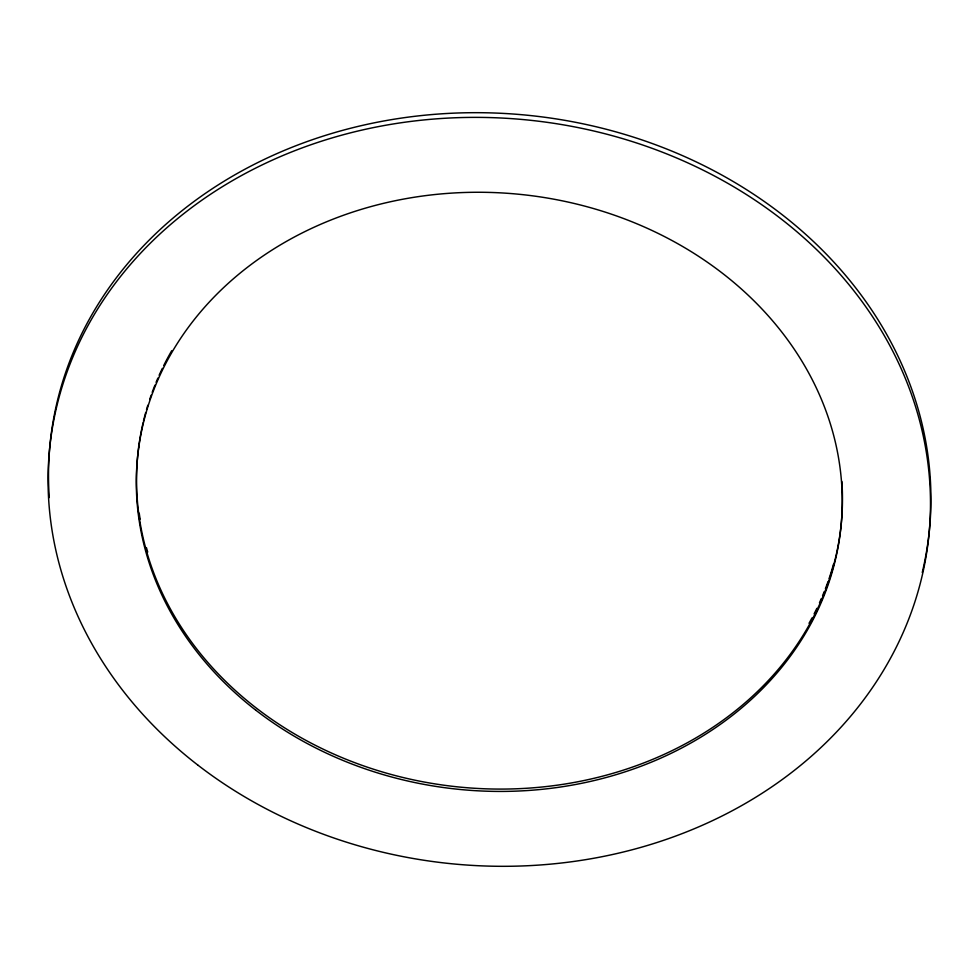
<?xml version="1.0" encoding="UTF-8"?>
<svg xmlns="http://www.w3.org/2000/svg" width="979" height="979" viewBox="0 0 979 979"><rect width="100%" height="100%" fill="white"/><g stroke="black" fill="none" stroke-linecap="round" stroke-linejoin="round"><path stroke-width="1.47" d="M49.28 497.577A441.774 373.819 5.4 0 1 520.412 114.592A441.774 373.819 5.4 0 1 922.267 572.507M833.521 564.149A353.419 299.06 5.4 0 1 829.066 578.613M828.063 581.489A353.419 299.06 5.4 0 1 825.407 588.66M824.294 591.5A353.419 299.06 5.4 0 1 822.544 595.758M821.332 598.573A353.419 299.06 5.4 0 1 819.46 602.783M816.853 608.351A353.419 299.06 5.4 0 1 814.112 613.845M811.97 617.933A353.419 299.06 5.4 0 1 809.021 623.305M147.707 552.07A353.419 299.06 5.4 0 1 146.422 547.628M140.132 519.188A353.419 299.06 5.4 0 1 139.226 513.18M138.626 446.999A353.419 299.06 5.4 0 1 139.006 444.001M841.867 481.448A353.419 299.06 5.4 0 1 465.661 787.618A353.419 299.06 5.4 0 1 143.118 422.671M143.46 421.227A353.419 299.06 5.4 0 1 145.7 412.514M146.52 409.614A353.419 299.06 5.4 0 1 147.817 405.269M149.677 399.481A353.419 299.06 5.4 0 1 151.158 395.161M152.198 392.298A353.419 299.06 5.4 0 1 154.939 385.151M156.089 382.312A353.419 299.06 5.4 0 1 157.888 378.078M159.124 375.275A353.419 299.06 5.4 0 1 162.379 368.312M163.726 365.546A353.419 299.06 5.4 0 1 171.717 350.69M197.66 764.942A441.774 373.819 5.4 0 0 921.826 577.194A441.774 373.819 5.4 0 0 348.353 133.401A441.774 373.819 5.4 0 0 197.66 764.942M255.984 710.326A353.419 299.06 5.4 0 0 835.32 560.123A353.419 299.06 5.4 0 0 376.536 205.088A353.419 299.06 5.4 0 0 255.984 710.326"/></g></svg>
